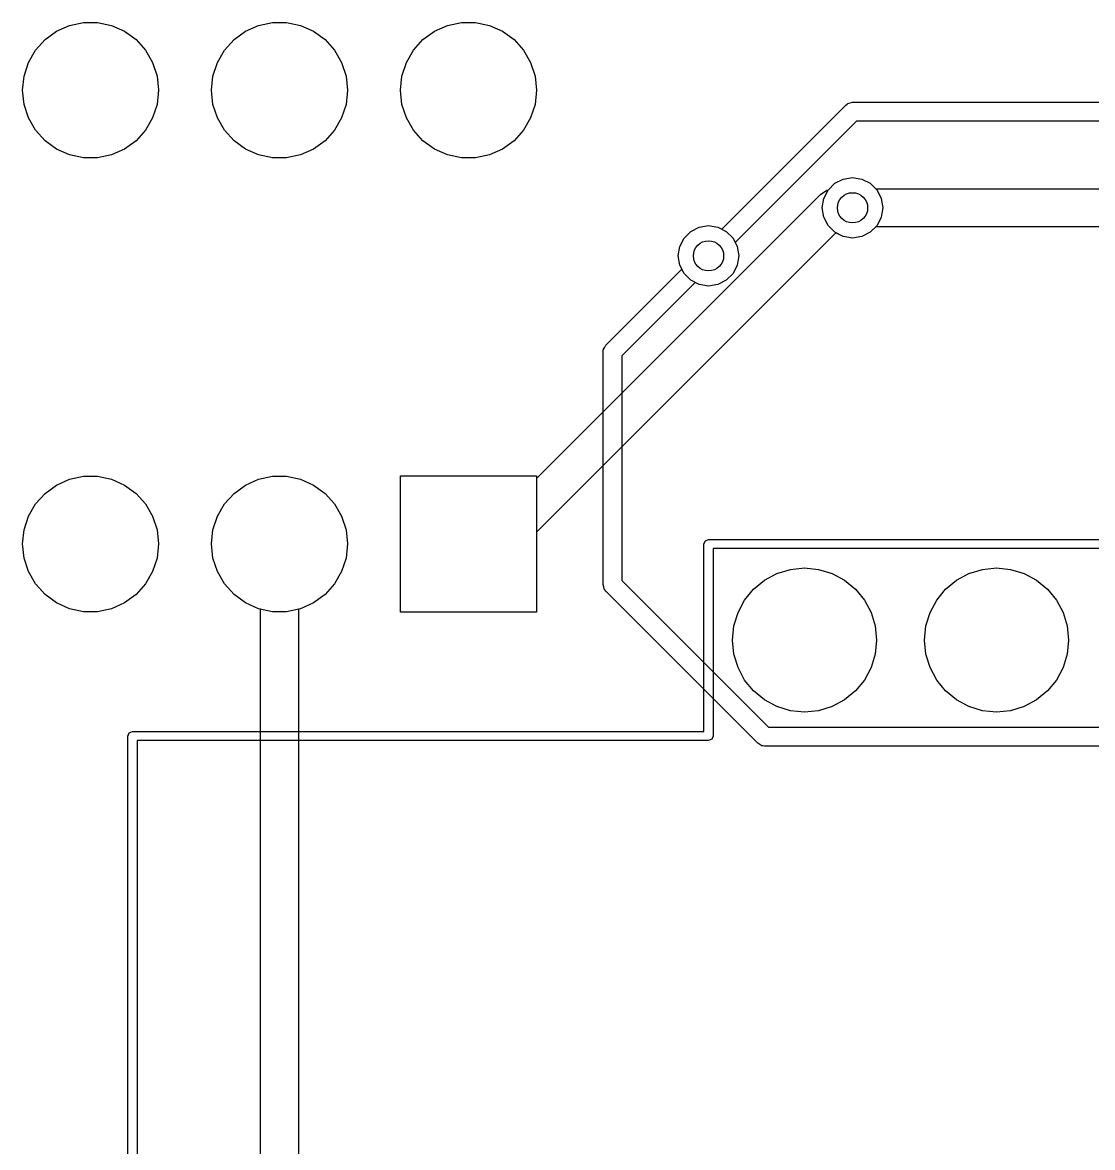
# Model space of a CAD drawing. Extents: x 105.8 to 166.7, y -105.6 to -53.9.
# Drawn here: x 107.77 to 121.92, y -87.99 to -73.11 of the extents above; entities that cross this region are included whole.
import ezdxf

# ---------------------------------------------------------------- set-up
doc = ezdxf.new("R2010")
doc.units = 0
doc.layers.add('BLACK', color=7, linetype='CONTINUOUS')

msp = doc.modelspace()

# ---------------------------------------------------------------- linework, layer by layer
at = {"layer": 'BLACK', "linetype": 'CONTINUOUS'}
for p, q in [((108.215, -73.2306), (108.387, -73.154)), ((108.215, -73.2306), (108.387, -73.154)), ((108.215, -73.2306), (108.387, -73.154)), ((108.215, -73.2306), (108.387, -73.154)), ((108.387, -73.154), (108.571, -73.1149)), ((108.387, -73.154), (108.571, -73.1149)), ((108.387, -73.154), (108.571, -73.1149)), ((108.387, -73.154), (108.571, -73.1149)), ((108.571, -73.1149), (108.759, -73.1149)), ((108.571, -73.1149), (108.759, -73.1149)), ((108.571, -73.1149), (108.759, -73.1149)), ((108.571, -73.1149), (108.759, -73.1149)), ((108.759, -73.1149), (108.943, -73.154)), ((108.759, -73.1149), (108.943, -73.154)), ((108.759, -73.1149), (108.943, -73.154)), ((108.759, -73.1149), (108.943, -73.154)), ((108.943, -73.154), (109.115, -73.2306)), ((108.943, -73.154), (109.115, -73.2306)), ((108.943, -73.154), (109.115, -73.2306)), ((108.943, -73.154), (109.115, -73.2306)), ((110.715, -73.2306), (110.887, -73.154)), ((110.715, -73.2306), (110.887, -73.154)), ((110.715, -73.2306), (110.887, -73.154)), ((110.715, -73.2306), (110.887, -73.154)), ((110.887, -73.154), (111.071, -73.1149)), ((110.887, -73.154), (111.071, -73.1149)), ((110.887, -73.154), (111.071, -73.1149)), ((110.887, -73.154), (111.071, -73.1149)), ((111.071, -73.1149), (111.259, -73.1149)), ((111.071, -73.1149), (111.259, -73.1149)), ((111.071, -73.1149), (111.259, -73.1149)), ((111.071, -73.1149), (111.259, -73.1149)), ((111.259, -73.1149), (111.443, -73.154)), ((111.259, -73.1149), (111.443, -73.154)), ((111.259, -73.1149), (111.443, -73.154)), ((111.259, -73.1149), (111.443, -73.154)), ((111.443, -73.154), (111.615, -73.2306)), ((111.443, -73.154), (111.615, -73.2306)), ((111.443, -73.154), (111.615, -73.2306)), ((111.443, -73.154), (111.615, -73.2306)), ((113.215, -73.2306), (113.387, -73.154)), ((113.215, -73.2306), (113.387, -73.154)), ((113.215, -73.2306), (113.387, -73.154)), ((113.215, -73.2306), (113.387, -73.154)), ((113.387, -73.154), (113.571, -73.1149)), ((113.387, -73.154), (113.571, -73.1149)), ((113.387, -73.154), (113.571, -73.1149)), ((113.387, -73.154), (113.571, -73.1149)), ((113.571, -73.1149), (113.759, -73.1149)), ((113.571, -73.1149), (113.759, -73.1149)), ((113.571, -73.1149), (113.759, -73.1149)), ((113.571, -73.1149), (113.759, -73.1149)), ((113.759, -73.1149), (113.943, -73.154)), ((113.759, -73.1149), (113.943, -73.154)), ((113.759, -73.1149), (113.943, -73.154)), ((113.759, -73.1149), (113.943, -73.154)), ((113.943, -73.154), (114.115, -73.2306)), ((113.943, -73.154), (114.115, -73.2306)), ((113.943, -73.154), (114.115, -73.2306)), ((113.943, -73.154), (114.115, -73.2306)), ((108.063, -73.3412), (108.215, -73.2306)), ((108.063, -73.3412), (108.215, -73.2306)), ((108.063, -73.3412), (108.215, -73.2306)), ((108.063, -73.3412), (108.215, -73.2306)), ((109.115, -73.2306), (109.267, -73.3412)), ((109.115, -73.2306), (109.267, -73.3412)), ((109.115, -73.2306), (109.267, -73.3412)), ((109.115, -73.2306), (109.267, -73.3412)), ((110.563, -73.3412), (110.715, -73.2306)), ((110.563, -73.3412), (110.715, -73.2306)), ((110.563, -73.3412), (110.715, -73.2306)), ((110.563, -73.3412), (110.715, -73.2306)), ((111.615, -73.2306), (111.767, -73.3412)), ((111.615, -73.2306), (111.767, -73.3412)), ((111.615, -73.2306), (111.767, -73.3412)), ((111.615, -73.2306), (111.767, -73.3412)), ((113.063, -73.3412), (113.215, -73.2306)), ((113.063, -73.3412), (113.215, -73.2306)), ((113.063, -73.3412), (113.215, -73.2306)), ((113.063, -73.3412), (113.215, -73.2306)), ((114.115, -73.2306), (114.267, -73.3412)), ((114.115, -73.2306), (114.267, -73.3412)), ((114.115, -73.2306), (114.267, -73.3412)), ((114.115, -73.2306), (114.267, -73.3412)), ((107.843, -73.6439), (107.937, -73.481)), ((107.843, -73.6439), (107.937, -73.481)), ((107.843, -73.6439), (107.937, -73.481)), ((107.843, -73.6439), (107.937, -73.481)), ((107.937, -73.481), (108.063, -73.3412)), ((107.937, -73.481), (108.063, -73.3412)), ((107.937, -73.481), (108.063, -73.3412)), ((107.937, -73.481), (108.063, -73.3412)), ((109.267, -73.3412), (109.393, -73.481)), ((109.267, -73.3412), (109.393, -73.481)), ((109.267, -73.3412), (109.393, -73.481)), ((109.267, -73.3412), (109.393, -73.481)), ((109.393, -73.481), (109.487, -73.6439)), ((109.393, -73.481), (109.487, -73.6439)), ((109.393, -73.481), (109.487, -73.6439)), ((109.393, -73.481), (109.487, -73.6439)), ((110.343, -73.6439), (110.437, -73.481)), ((110.343, -73.6439), (110.437, -73.481)), ((110.343, -73.6439), (110.437, -73.481)), ((110.343, -73.6439), (110.437, -73.481)), ((110.437, -73.481), (110.563, -73.3412)), ((110.437, -73.481), (110.563, -73.3412)), ((110.437, -73.481), (110.563, -73.3412)), ((110.437, -73.481), (110.563, -73.3412)), ((111.767, -73.3412), (111.893, -73.481)), ((111.767, -73.3412), (111.893, -73.481)), ((111.767, -73.3412), (111.893, -73.481)), ((111.767, -73.3412), (111.893, -73.481)), ((111.893, -73.481), (111.987, -73.6439)), ((111.893, -73.481), (111.987, -73.6439)), ((111.893, -73.481), (111.987, -73.6439)), ((111.893, -73.481), (111.987, -73.6439)), ((112.843, -73.6439), (112.937, -73.481)), ((112.843, -73.6439), (112.937, -73.481)), ((112.843, -73.6439), (112.937, -73.481)), ((112.843, -73.6439), (112.937, -73.481)), ((112.937, -73.481), (113.063, -73.3412)), ((112.937, -73.481), (113.063, -73.3412)), ((112.937, -73.481), (113.063, -73.3412)), ((112.937, -73.481), (113.063, -73.3412)), ((114.267, -73.3412), (114.393, -73.481)), ((114.267, -73.3412), (114.393, -73.481)), ((114.267, -73.3412), (114.393, -73.481)), ((114.267, -73.3412), (114.393, -73.481)), ((114.393, -73.481), (114.487, -73.6439)), ((114.393, -73.481), (114.487, -73.6439)), ((114.393, -73.481), (114.487, -73.6439)), ((114.393, -73.481), (114.487, -73.6439)), ((107.785, -73.8229), (107.843, -73.6439)), ((107.785, -73.8229), (107.843, -73.6439)), ((107.785, -73.8229), (107.843, -73.6439)), ((107.785, -73.8229), (107.843, -73.6439)), ((109.487, -73.6439), (109.545, -73.8229)), ((109.487, -73.6439), (109.545, -73.8229)), ((109.487, -73.6439), (109.545, -73.8229)), ((109.487, -73.6439), (109.545, -73.8229)), ((110.285, -73.8229), (110.343, -73.6439)), ((110.285, -73.8229), (110.343, -73.6439)), ((110.285, -73.8229), (110.343, -73.6439)), ((110.285, -73.8229), (110.343, -73.6439)), ((111.987, -73.6439), (112.045, -73.8229)), ((111.987, -73.6439), (112.045, -73.8229)), ((111.987, -73.6439), (112.045, -73.8229)), ((111.987, -73.6439), (112.045, -73.8229)), ((112.785, -73.8229), (112.843, -73.6439)), ((112.785, -73.8229), (112.843, -73.6439)), ((112.785, -73.8229), (112.843, -73.6439)), ((112.785, -73.8229), (112.843, -73.6439)), ((114.487, -73.6439), (114.545, -73.8229)), ((114.487, -73.6439), (114.545, -73.8229)), ((114.487, -73.6439), (114.545, -73.8229)), ((114.487, -73.6439), (114.545, -73.8229)), ((107.765, -74.01), (107.785, -73.8229)), ((107.765, -74.01), (107.785, -73.8229)), ((107.765, -74.01), (107.785, -73.8229)), ((107.765, -74.01), (107.785, -73.8229)), ((109.545, -73.8229), (109.565, -74.01)), ((109.545, -73.8229), (109.565, -74.01)), ((109.545, -73.8229), (109.565, -74.01)), ((109.545, -73.8229), (109.565, -74.01)), ((110.265, -74.01), (110.285, -73.8229)), ((110.265, -74.01), (110.285, -73.8229)), ((110.265, -74.01), (110.285, -73.8229)), ((110.265, -74.01), (110.285, -73.8229)), ((112.045, -73.8229), (112.065, -74.01)), ((112.045, -73.8229), (112.065, -74.01)), ((112.045, -73.8229), (112.065, -74.01)), ((112.045, -73.8229), (112.065, -74.01)), ((112.765, -74.01), (112.785, -73.8229)), ((112.765, -74.01), (112.785, -73.8229)), ((112.765, -74.01), (112.785, -73.8229)), ((112.765, -74.01), (112.785, -73.8229)), ((114.545, -73.8229), (114.565, -74.01)), ((114.545, -73.8229), (114.565, -74.01)), ((114.545, -73.8229), (114.565, -74.01)), ((114.545, -73.8229), (114.565, -74.01)), ((107.785, -74.1971), (107.765, -74.01)), ((107.785, -74.1971), (107.765, -74.01)), ((107.785, -74.1971), (107.765, -74.01)), ((107.785, -74.1971), (107.765, -74.01)), ((109.565, -74.01), (109.545, -74.1971)), ((109.565, -74.01), (109.545, -74.1971)), ((109.565, -74.01), (109.545, -74.1971)), ((109.565, -74.01), (109.545, -74.1971)), ((110.285, -74.1971), (110.265, -74.01)), ((110.285, -74.1971), (110.265, -74.01)), ((110.285, -74.1971), (110.265, -74.01)), ((110.285, -74.1971), (110.265, -74.01)), ((112.065, -74.01), (112.045, -74.1971)), ((112.065, -74.01), (112.045, -74.1971)), ((112.065, -74.01), (112.045, -74.1971)), ((112.065, -74.01), (112.045, -74.1971)), ((112.785, -74.1971), (112.765, -74.01)), ((112.785, -74.1971), (112.765, -74.01)), ((112.785, -74.1971), (112.765, -74.01)), ((112.785, -74.1971), (112.765, -74.01)), ((114.565, -74.01), (114.545, -74.1971)), ((114.565, -74.01), (114.545, -74.1971)), ((114.565, -74.01), (114.545, -74.1971)), ((114.565, -74.01), (114.545, -74.1971)), ((107.843, -74.3761), (107.785, -74.1971)), ((107.843, -74.3761), (107.785, -74.1971)), ((107.843, -74.3761), (107.785, -74.1971)), ((107.843, -74.3761), (107.785, -74.1971)), ((109.545, -74.1971), (109.487, -74.3761)), ((109.545, -74.1971), (109.487, -74.3761)), ((109.545, -74.1971), (109.487, -74.3761)), ((109.545, -74.1971), (109.487, -74.3761)), ((110.343, -74.3761), (110.285, -74.1971)), ((110.343, -74.3761), (110.285, -74.1971)), ((110.343, -74.3761), (110.285, -74.1971)), ((110.343, -74.3761), (110.285, -74.1971)), ((112.045, -74.1971), (111.987, -74.3761)), ((112.045, -74.1971), (111.987, -74.3761)), ((112.045, -74.1971), (111.987, -74.3761)), ((112.045, -74.1971), (111.987, -74.3761)), ((112.843, -74.3761), (112.785, -74.1971)), ((112.843, -74.3761), (112.785, -74.1971)), ((112.843, -74.3761), (112.785, -74.1971)), ((112.843, -74.3761), (112.785, -74.1971)), ((114.545, -74.1971), (114.487, -74.3761)), ((114.545, -74.1971), (114.487, -74.3761)), ((114.545, -74.1971), (114.487, -74.3761)), ((114.545, -74.1971), (114.487, -74.3761)), ((117.017, -75.8466), (118.657, -74.2066)), ((118.657, -74.2066), (118.674, -74.1932)), ((118.674, -74.1932), (118.677, -74.1898)), ((118.677, -74.1898), (118.68, -74.1891)), ((118.68, -74.1891), (118.685, -74.1853)), ((118.685, -74.1853), (118.715, -74.1787)), ((118.715, -74.1787), (118.745, -74.17)), ((118.745, -74.17), (124.408, -74.17)), ((107.937, -74.539), (107.843, -74.3761)), ((107.937, -74.539), (107.843, -74.3761)), ((107.937, -74.539), (107.843, -74.3761)), ((107.937, -74.539), (107.843, -74.3761)), ((109.487, -74.3761), (109.393, -74.539)), ((109.487, -74.3761), (109.393, -74.539)), ((109.487, -74.3761), (109.393, -74.539)), ((109.487, -74.3761), (109.393, -74.539)), ((110.437, -74.539), (110.343, -74.3761)), ((110.437, -74.539), (110.343, -74.3761)), ((110.437, -74.539), (110.343, -74.3761)), ((110.437, -74.539), (110.343, -74.3761)), ((111.987, -74.3761), (111.893, -74.539)), ((111.987, -74.3761), (111.893, -74.539)), ((111.987, -74.3761), (111.893, -74.539)), ((111.987, -74.3761), (111.893, -74.539)), ((112.937, -74.539), (112.843, -74.3761)), ((112.937, -74.539), (112.843, -74.3761)), ((112.937, -74.539), (112.843, -74.3761)), ((112.937, -74.539), (112.843, -74.3761)), ((114.487, -74.3761), (114.393, -74.539)), ((114.487, -74.3761), (114.393, -74.539)), ((114.487, -74.3761), (114.393, -74.539)), ((114.487, -74.3761), (114.393, -74.539)), ((118.797, -74.42), (117.193, -76.0234)), ((124.46, -74.42), (118.797, -74.42)), ((108.063, -74.6788), (107.937, -74.539)), ((108.063, -74.6788), (107.937, -74.539)), ((108.063, -74.6788), (107.937, -74.539)), ((108.063, -74.6788), (107.937, -74.539)), ((109.393, -74.539), (109.267, -74.6788)), ((109.393, -74.539), (109.267, -74.6788)), ((109.393, -74.539), (109.267, -74.6788)), ((109.393, -74.539), (109.267, -74.6788)), ((110.563, -74.6788), (110.437, -74.539)), ((110.563, -74.6788), (110.437, -74.539)), ((110.563, -74.6788), (110.437, -74.539)), ((110.563, -74.6788), (110.437, -74.539)), ((111.893, -74.539), (111.767, -74.6788)), ((111.893, -74.539), (111.767, -74.6788)), ((111.893, -74.539), (111.767, -74.6788)), ((111.893, -74.539), (111.767, -74.6788)), ((113.063, -74.6788), (112.937, -74.539)), ((113.063, -74.6788), (112.937, -74.539)), ((113.063, -74.6788), (112.937, -74.539)), ((113.063, -74.6788), (112.937, -74.539)), ((114.393, -74.539), (114.267, -74.6788)), ((114.393, -74.539), (114.267, -74.6788)), ((114.393, -74.539), (114.267, -74.6788)), ((114.393, -74.539), (114.267, -74.6788)), ((108.215, -74.7894), (108.063, -74.6788)), ((108.215, -74.7894), (108.063, -74.6788)), ((108.215, -74.7894), (108.063, -74.6788)), ((108.215, -74.7894), (108.063, -74.6788)), ((108.387, -74.866), (108.215, -74.7894)), ((108.387, -74.866), (108.215, -74.7894)), ((108.387, -74.866), (108.215, -74.7894)), ((108.387, -74.866), (108.215, -74.7894)), ((109.115, -74.7894), (108.943, -74.866)), ((109.115, -74.7894), (108.943, -74.866)), ((109.115, -74.7894), (108.943, -74.866)), ((109.115, -74.7894), (108.943, -74.866)), ((109.267, -74.6788), (109.115, -74.7894)), ((109.267, -74.6788), (109.115, -74.7894)), ((109.267, -74.6788), (109.115, -74.7894)), ((109.267, -74.6788), (109.115, -74.7894)), ((110.715, -74.7894), (110.563, -74.6788)), ((110.715, -74.7894), (110.563, -74.6788)), ((110.715, -74.7894), (110.563, -74.6788)), ((110.715, -74.7894), (110.563, -74.6788)), ((110.887, -74.866), (110.715, -74.7894)), ((110.887, -74.866), (110.715, -74.7894)), ((110.887, -74.866), (110.715, -74.7894)), ((110.887, -74.866), (110.715, -74.7894)), ((111.615, -74.7894), (111.443, -74.866)), ((111.615, -74.7894), (111.443, -74.866)), ((111.615, -74.7894), (111.443, -74.866)), ((111.615, -74.7894), (111.443, -74.866)), ((111.767, -74.6788), (111.615, -74.7894)), ((111.767, -74.6788), (111.615, -74.7894)), ((111.767, -74.6788), (111.615, -74.7894)), ((111.767, -74.6788), (111.615, -74.7894)), ((113.215, -74.7894), (113.063, -74.6788)), ((113.215, -74.7894), (113.063, -74.6788)), ((113.215, -74.7894), (113.063, -74.6788)), ((113.215, -74.7894), (113.063, -74.6788)), ((113.387, -74.866), (113.215, -74.7894)), ((113.387, -74.866), (113.215, -74.7894)), ((113.387, -74.866), (113.215, -74.7894)), ((113.387, -74.866), (113.215, -74.7894)), ((114.115, -74.7894), (113.943, -74.866)), ((114.115, -74.7894), (113.943, -74.866)), ((114.115, -74.7894), (113.943, -74.866)), ((114.115, -74.7894), (113.943, -74.866)), ((114.267, -74.6788), (114.115, -74.7894)), ((114.267, -74.6788), (114.115, -74.7894)), ((114.267, -74.6788), (114.115, -74.7894)), ((114.267, -74.6788), (114.115, -74.7894)), ((108.571, -74.9051), (108.387, -74.866)), ((108.571, -74.9051), (108.387, -74.866)), ((108.571, -74.9051), (108.387, -74.866)), ((108.571, -74.9051), (108.387, -74.866)), ((108.759, -74.9051), (108.571, -74.9051)), ((108.759, -74.9051), (108.571, -74.9051)), ((108.759, -74.9051), (108.571, -74.9051)), ((108.759, -74.9051), (108.571, -74.9051)), ((108.943, -74.866), (108.759, -74.9051)), ((108.943, -74.866), (108.759, -74.9051)), ((108.943, -74.866), (108.759, -74.9051)), ((108.943, -74.866), (108.759, -74.9051)), ((111.071, -74.9051), (110.887, -74.866)), ((111.071, -74.9051), (110.887, -74.866)), ((111.071, -74.9051), (110.887, -74.866)), ((111.071, -74.9051), (110.887, -74.866)), ((111.259, -74.9051), (111.071, -74.9051)), ((111.259, -74.9051), (111.071, -74.9051)), ((111.259, -74.9051), (111.071, -74.9051)), ((111.259, -74.9051), (111.071, -74.9051)), ((111.443, -74.866), (111.259, -74.9051)), ((111.443, -74.866), (111.259, -74.9051)), ((111.443, -74.866), (111.259, -74.9051)), ((111.443, -74.866), (111.259, -74.9051)), ((113.571, -74.9051), (113.387, -74.866)), ((113.571, -74.9051), (113.387, -74.866)), ((113.571, -74.9051), (113.387, -74.866)), ((113.571, -74.9051), (113.387, -74.866)), ((113.759, -74.9051), (113.571, -74.9051)), ((113.759, -74.9051), (113.571, -74.9051)), ((113.759, -74.9051), (113.571, -74.9051)), ((113.759, -74.9051), (113.571, -74.9051)), ((113.943, -74.866), (113.759, -74.9051)), ((113.943, -74.866), (113.759, -74.9051)), ((113.943, -74.866), (113.759, -74.9051)), ((113.943, -74.866), (113.759, -74.9051)), ((118.421, -75.3299), (118.51, -75.2414)), ((118.421, -75.3299), (118.51, -75.2414)), ((118.51, -75.2414), (118.621, -75.1846)), ((118.51, -75.2414), (118.621, -75.1846)), ((118.621, -75.1846), (118.745, -75.165)), ((118.621, -75.1846), (118.745, -75.165)), ((118.745, -75.165), (118.869, -75.1846)), ((118.745, -75.165), (118.869, -75.1846)), ((118.869, -75.1846), (118.98, -75.2414)), ((118.869, -75.1846), (118.98, -75.2414)), ((118.98, -75.2414), (119.054, -75.315)), ((118.98, -75.2414), (119.069, -75.3299)), ((114.565, -79.1461), (118.323, -75.3882)), ((118.323, -75.3882), (118.404, -75.334)), ((118.365, -75.4414), (118.421, -75.3299)), ((118.404, -75.334), (118.421, -75.3306)), ((118.421, -75.3306), (118.421, -75.3299)), ((119.054, -75.315), (131.771, -75.315)), ((119.069, -75.3299), (119.125, -75.4414)), ((118.345, -75.565), (118.365, -75.4414)), ((118.365, -75.6886), (118.345, -75.565)), ((119.125, -75.4414), (119.145, -75.565)), ((119.145, -75.565), (119.125, -75.6886)), ((118.421, -75.8001), (118.365, -75.6886)), ((119.125, -75.6886), (119.069, -75.8001)), ((116.605, -75.8764), (116.716, -75.8196)), ((116.605, -75.8764), (116.716, -75.8196)), ((116.716, -75.8196), (116.84, -75.8)), ((116.716, -75.8196), (116.84, -75.8)), ((116.84, -75.8), (116.964, -75.8196)), ((116.84, -75.8), (116.964, -75.8196)), ((116.964, -75.8196), (117.075, -75.8764)), ((116.964, -75.8196), (117.017, -75.8466)), ((118.51, -75.8886), (118.421, -75.8001)), ((119.069, -75.8001), (118.98, -75.8886)), ((119.054, -75.815), (118.98, -75.8886)), ((131.771, -75.815), (119.054, -75.815)), ((118.523, -75.8952), (114.565, -79.8532)), ((116.46, -76.0764), (116.516, -75.9649)), ((116.46, -76.0764), (116.516, -75.9649)), ((116.516, -75.9649), (116.605, -75.8764)), ((116.516, -75.9649), (116.605, -75.8764)), ((117.075, -75.8764), (117.164, -75.9649)), ((117.164, -75.9649), (117.22, -76.0764)), ((118.621, -75.9454), (118.51, -75.8886)), ((118.621, -75.9454), (118.523, -75.8952)), ((118.745, -75.965), (118.621, -75.9454)), ((118.745, -75.965), (118.621, -75.9454)), ((118.869, -75.9454), (118.745, -75.965)), ((118.869, -75.9454), (118.745, -75.965)), ((118.98, -75.8886), (118.869, -75.9454)), ((118.98, -75.8886), (118.869, -75.9454)), ((116.44, -76.2), (116.46, -76.0764)), ((116.44, -76.2), (116.46, -76.0764)), ((117.193, -76.0234), (117.22, -76.0764)), ((117.22, -76.0764), (117.24, -76.2)), ((117.22, -76.0764), (117.24, -76.2)), ((116.46, -76.3236), (116.44, -76.2)), ((116.46, -76.3236), (116.44, -76.2)), ((117.24, -76.2), (117.22, -76.3236)), ((117.24, -76.2), (117.22, -76.3236)), ((115.482, -77.3816), (116.487, -76.3766)), ((116.487, -76.3766), (116.46, -76.3236)), ((116.516, -76.4351), (116.46, -76.3236)), ((116.605, -76.5236), (116.516, -76.4351)), ((117.164, -76.4351), (117.075, -76.5236)), ((117.164, -76.4351), (117.075, -76.5236)), ((117.22, -76.3236), (117.164, -76.4351)), ((117.22, -76.3236), (117.164, -76.4351)), ((116.663, -76.5534), (115.695, -77.5218)), ((116.716, -76.5804), (116.605, -76.5236)), ((116.716, -76.5804), (116.663, -76.5534)), ((116.84, -76.6), (116.716, -76.5804)), ((116.84, -76.6), (116.716, -76.5804)), ((116.964, -76.5804), (116.84, -76.6)), ((116.964, -76.5804), (116.84, -76.6)), ((117.075, -76.5236), (116.964, -76.5804)), ((117.075, -76.5236), (116.964, -76.5804)), ((115.445, -77.47), (115.448, -77.4479)), ((115.445, -80.546), (115.445, -77.47)), ((115.448, -77.4434), (115.449, -77.441)), ((115.448, -77.4479), (115.448, -77.4434)), ((115.449, -77.441), (115.45, -77.4348)), ((115.45, -77.4348), (115.467, -77.4088)), ((115.467, -77.4088), (115.482, -77.3816)), ((115.695, -77.5218), (115.695, -80.4942)), ((108.387, -79.154), (108.571, -79.1149)), ((108.387, -79.154), (108.571, -79.1149)), ((108.387, -79.154), (108.571, -79.1149)), ((108.387, -79.154), (108.571, -79.1149)), ((108.571, -79.1149), (108.759, -79.1149)), ((108.571, -79.1149), (108.759, -79.1149)), ((108.571, -79.1149), (108.759, -79.1149)), ((108.571, -79.1149), (108.759, -79.1149)), ((108.759, -79.1149), (108.943, -79.154)), ((108.759, -79.1149), (108.943, -79.154)), ((108.759, -79.1149), (108.943, -79.154)), ((108.759, -79.1149), (108.943, -79.154)), ((110.887, -79.154), (111.071, -79.1149)), ((110.887, -79.154), (111.071, -79.1149)), ((110.887, -79.154), (111.071, -79.1149)), ((110.887, -79.154), (111.071, -79.1149)), ((111.071, -79.1149), (111.259, -79.1149)), ((111.071, -79.1149), (111.259, -79.1149)), ((111.071, -79.1149), (111.259, -79.1149)), ((111.071, -79.1149), (111.259, -79.1149)), ((111.259, -79.1149), (111.443, -79.154)), ((111.259, -79.1149), (111.443, -79.154)), ((111.259, -79.1149), (111.443, -79.154)), ((111.259, -79.1149), (111.443, -79.154)), ((112.765, -80.91), (112.765, -79.11)), ((112.765, -79.11), (114.565, -79.11)), ((112.765, -80.91), (112.765, -79.11)), ((112.765, -79.11), (114.565, -79.11)), ((112.765, -80.91), (112.765, -79.11)), ((112.765, -79.11), (114.565, -79.11)), ((112.765, -80.91), (112.765, -79.11)), ((112.765, -79.11), (114.565, -79.11)), ((114.565, -79.11), (114.565, -80.91)), ((114.565, -79.11), (114.565, -79.1461)), ((114.565, -79.11), (114.565, -80.91)), ((114.565, -79.11), (114.565, -80.91)), ((108.063, -79.3412), (108.215, -79.2306)), ((108.063, -79.3412), (108.215, -79.2306)), ((108.063, -79.3412), (108.215, -79.2306)), ((108.063, -79.3412), (108.215, -79.2306)), ((108.215, -79.2306), (108.387, -79.154)), ((108.215, -79.2306), (108.387, -79.154)), ((108.215, -79.2306), (108.387, -79.154)), ((108.215, -79.2306), (108.387, -79.154)), ((108.943, -79.154), (109.115, -79.2306)), ((108.943, -79.154), (109.115, -79.2306)), ((108.943, -79.154), (109.115, -79.2306)), ((108.943, -79.154), (109.115, -79.2306)), ((109.115, -79.2306), (109.267, -79.3412)), ((109.115, -79.2306), (109.267, -79.3412)), ((109.115, -79.2306), (109.267, -79.3412)), ((109.115, -79.2306), (109.267, -79.3412)), ((110.563, -79.3412), (110.715, -79.2306)), ((110.563, -79.3412), (110.715, -79.2306)), ((110.563, -79.3412), (110.715, -79.2306)), ((110.563, -79.3412), (110.715, -79.2306)), ((110.715, -79.2306), (110.887, -79.154)), ((110.715, -79.2306), (110.887, -79.154)), ((110.715, -79.2306), (110.887, -79.154)), ((110.715, -79.2306), (110.887, -79.154)), ((111.443, -79.154), (111.615, -79.2306)), ((111.443, -79.154), (111.615, -79.2306)), ((111.443, -79.154), (111.615, -79.2306)), ((111.443, -79.154), (111.615, -79.2306)), ((111.615, -79.2306), (111.767, -79.3412)), ((111.615, -79.2306), (111.767, -79.3412)), ((111.615, -79.2306), (111.767, -79.3412)), ((111.615, -79.2306), (111.767, -79.3412)), ((107.937, -79.481), (108.063, -79.3412)), ((107.937, -79.481), (108.063, -79.3412)), ((107.937, -79.481), (108.063, -79.3412)), ((107.937, -79.481), (108.063, -79.3412)), ((109.267, -79.3412), (109.393, -79.481)), ((109.267, -79.3412), (109.393, -79.481)), ((109.267, -79.3412), (109.393, -79.481)), ((109.267, -79.3412), (109.393, -79.481)), ((110.437, -79.481), (110.563, -79.3412)), ((110.437, -79.481), (110.563, -79.3412)), ((110.437, -79.481), (110.563, -79.3412)), ((110.437, -79.481), (110.563, -79.3412)), ((111.767, -79.3412), (111.893, -79.481)), ((111.767, -79.3412), (111.893, -79.481)), ((111.767, -79.3412), (111.893, -79.481)), ((111.767, -79.3412), (111.893, -79.481)), ((107.843, -79.6439), (107.937, -79.481)), ((107.843, -79.6439), (107.937, -79.481)), ((107.843, -79.6439), (107.937, -79.481)), ((107.843, -79.6439), (107.937, -79.481)), ((109.393, -79.481), (109.487, -79.6439)), ((109.393, -79.481), (109.487, -79.6439)), ((109.393, -79.481), (109.487, -79.6439)), ((109.393, -79.481), (109.487, -79.6439)), ((110.343, -79.6439), (110.437, -79.481)), ((110.343, -79.6439), (110.437, -79.481)), ((110.343, -79.6439), (110.437, -79.481)), ((110.343, -79.6439), (110.437, -79.481)), ((111.893, -79.481), (111.987, -79.6439)), ((111.893, -79.481), (111.987, -79.6439)), ((111.893, -79.481), (111.987, -79.6439)), ((111.893, -79.481), (111.987, -79.6439)), ((107.785, -79.8229), (107.843, -79.6439)), ((107.785, -79.8229), (107.843, -79.6439)), ((107.785, -79.8229), (107.843, -79.6439)), ((107.785, -79.8229), (107.843, -79.6439)), ((109.487, -79.6439), (109.545, -79.8229)), ((109.487, -79.6439), (109.545, -79.8229)), ((109.487, -79.6439), (109.545, -79.8229)), ((109.487, -79.6439), (109.545, -79.8229)), ((110.285, -79.8229), (110.343, -79.6439)), ((110.285, -79.8229), (110.343, -79.6439)), ((110.285, -79.8229), (110.343, -79.6439)), ((110.285, -79.8229), (110.343, -79.6439)), ((111.987, -79.6439), (112.045, -79.8229)), ((111.987, -79.6439), (112.045, -79.8229)), ((111.987, -79.6439), (112.045, -79.8229)), ((111.987, -79.6439), (112.045, -79.8229)), ((107.765, -80.01), (107.785, -79.8229)), ((107.765, -80.01), (107.785, -79.8229)), ((107.765, -80.01), (107.785, -79.8229)), ((107.765, -80.01), (107.785, -79.8229)), ((109.545, -79.8229), (109.565, -80.01)), ((109.545, -79.8229), (109.565, -80.01)), ((109.545, -79.8229), (109.565, -80.01)), ((109.545, -79.8229), (109.565, -80.01)), ((110.265, -80.01), (110.285, -79.8229)), ((110.265, -80.01), (110.285, -79.8229)), ((110.265, -80.01), (110.285, -79.8229)), ((110.265, -80.01), (110.285, -79.8229)), ((112.045, -79.8229), (112.065, -80.01)), ((112.045, -79.8229), (112.065, -80.01)), ((112.045, -79.8229), (112.065, -80.01)), ((112.045, -79.8229), (112.065, -80.01)), ((114.565, -79.8532), (114.565, -80.91)), ((107.785, -80.1971), (107.765, -80.01)), ((107.785, -80.1971), (107.765, -80.01)), ((107.785, -80.1971), (107.765, -80.01)), ((107.785, -80.1971), (107.765, -80.01)), ((109.565, -80.01), (109.545, -80.1971)), ((109.565, -80.01), (109.545, -80.1971)), ((109.565, -80.01), (109.545, -80.1971)), ((109.565, -80.01), (109.545, -80.1971)), ((110.285, -80.1971), (110.265, -80.01)), ((110.285, -80.1971), (110.265, -80.01)), ((110.285, -80.1971), (110.265, -80.01)), ((110.285, -80.1971), (110.265, -80.01)), ((112.065, -80.01), (112.045, -80.1971)), ((112.065, -80.01), (112.045, -80.1971)), ((112.065, -80.01), (112.045, -80.1971)), ((112.065, -80.01), (112.045, -80.1971)), ((116.78, -80.01), (116.798, -79.9676)), ((116.78, -82.49), (116.78, -80.01)), ((116.798, -79.9676), (116.84, -79.95)), ((116.84, -79.95), (137.16, -79.95)), ((116.9, -80.07), (116.9, -82.55)), ((137.1, -80.07), (116.9, -80.07)), ((107.843, -80.3761), (107.785, -80.1971)), ((107.843, -80.3761), (107.785, -80.1971)), ((107.843, -80.3761), (107.785, -80.1971)), ((107.843, -80.3761), (107.785, -80.1971)), ((109.545, -80.1971), (109.487, -80.3761)), ((109.545, -80.1971), (109.487, -80.3761)), ((109.545, -80.1971), (109.487, -80.3761)), ((109.545, -80.1971), (109.487, -80.3761)), ((110.343, -80.3761), (110.285, -80.1971)), ((110.343, -80.3761), (110.285, -80.1971)), ((110.343, -80.3761), (110.285, -80.1971)), ((110.343, -80.3761), (110.285, -80.1971)), ((112.045, -80.1971), (111.987, -80.3761)), ((112.045, -80.1971), (111.987, -80.3761)), ((112.045, -80.1971), (111.987, -80.3761)), ((112.045, -80.1971), (111.987, -80.3761)), ((107.937, -80.539), (107.843, -80.3761)), ((107.937, -80.539), (107.843, -80.3761)), ((107.937, -80.539), (107.843, -80.3761)), ((107.937, -80.539), (107.843, -80.3761)), ((109.487, -80.3761), (109.393, -80.539)), ((109.487, -80.3761), (109.393, -80.539)), ((109.487, -80.3761), (109.393, -80.539)), ((109.487, -80.3761), (109.393, -80.539)), ((110.437, -80.539), (110.343, -80.3761)), ((110.437, -80.539), (110.343, -80.3761)), ((110.437, -80.539), (110.343, -80.3761)), ((110.437, -80.539), (110.343, -80.3761)), ((111.987, -80.3761), (111.893, -80.539)), ((111.987, -80.3761), (111.893, -80.539)), ((111.987, -80.3761), (111.893, -80.539)), ((111.987, -80.3761), (111.893, -80.539)), ((117.581, -80.488), (117.745, -80.4)), ((117.581, -80.488), (117.745, -80.4)), ((117.581, -80.488), (117.745, -80.4)), ((117.581, -80.488), (117.745, -80.4)), ((117.745, -80.4), (117.924, -80.3458)), ((117.745, -80.4), (117.924, -80.3458)), ((117.745, -80.4), (117.924, -80.3458)), ((117.745, -80.4), (117.924, -80.3458)), ((117.924, -80.3458), (118.11, -80.3275)), ((117.924, -80.3458), (118.11, -80.3275)), ((117.924, -80.3458), (118.11, -80.3275)), ((117.924, -80.3458), (118.11, -80.3275)), ((118.11, -80.3275), (118.296, -80.3458)), ((118.11, -80.3275), (118.296, -80.3458)), ((118.11, -80.3275), (118.296, -80.3458)), ((118.11, -80.3275), (118.296, -80.3458)), ((118.296, -80.3458), (118.475, -80.4)), ((118.296, -80.3458), (118.475, -80.4)), ((118.296, -80.3458), (118.475, -80.4)), ((118.296, -80.3458), (118.475, -80.4)), ((118.475, -80.4), (118.639, -80.488)), ((118.475, -80.4), (118.639, -80.488)), ((118.475, -80.4), (118.639, -80.488)), ((118.475, -80.4), (118.639, -80.488)), ((120.121, -80.488), (120.285, -80.4)), ((120.121, -80.488), (120.285, -80.4)), ((120.121, -80.488), (120.285, -80.4)), ((120.121, -80.488), (120.285, -80.4)), ((120.285, -80.4), (120.464, -80.3458)), ((120.285, -80.4), (120.464, -80.3458)), ((120.285, -80.4), (120.464, -80.3458)), ((120.285, -80.4), (120.464, -80.3458)), ((120.464, -80.3458), (120.65, -80.3275)), ((120.464, -80.3458), (120.65, -80.3275)), ((120.464, -80.3458), (120.65, -80.3275)), ((120.464, -80.3458), (120.65, -80.3275)), ((120.65, -80.3275), (120.836, -80.3458)), ((120.65, -80.3275), (120.836, -80.3458)), ((120.65, -80.3275), (120.836, -80.3458)), ((120.65, -80.3275), (120.836, -80.3458)), ((120.836, -80.3458), (121.015, -80.4)), ((120.836, -80.3458), (121.015, -80.4)), ((120.836, -80.3458), (121.015, -80.4)), ((120.836, -80.3458), (121.015, -80.4)), ((121.015, -80.4), (121.179, -80.488)), ((121.015, -80.4), (121.179, -80.488)), ((121.015, -80.4), (121.179, -80.488)), ((121.015, -80.4), (121.179, -80.488)), ((108.063, -80.6788), (107.937, -80.539)), ((108.063, -80.6788), (107.937, -80.539)), ((108.063, -80.6788), (107.937, -80.539)), ((108.063, -80.6788), (107.937, -80.539)), ((109.393, -80.539), (109.267, -80.6788)), ((109.393, -80.539), (109.267, -80.6788)), ((109.393, -80.539), (109.267, -80.6788)), ((109.393, -80.539), (109.267, -80.6788)), ((110.563, -80.6788), (110.437, -80.539)), ((110.563, -80.6788), (110.437, -80.539)), ((110.563, -80.6788), (110.437, -80.539)), ((110.563, -80.6788), (110.437, -80.539)), ((111.893, -80.539), (111.767, -80.6788)), ((111.893, -80.539), (111.767, -80.6788)), ((111.893, -80.539), (111.767, -80.6788)), ((111.893, -80.539), (111.767, -80.6788)), ((115.454, -80.5756), (115.445, -80.546)), ((115.46, -80.6059), (115.454, -80.5756)), ((115.464, -80.6109), (115.46, -80.6059)), ((115.465, -80.6135), (115.464, -80.6109)), ((115.468, -80.6165), (115.465, -80.6135)), ((115.482, -80.6344), (115.468, -80.6165)), ((115.695, -80.4942), (117.633, -82.432)), ((117.318, -80.7508), (117.436, -80.6065)), ((117.318, -80.7508), (117.436, -80.6065)), ((117.318, -80.7508), (117.436, -80.6065)), ((117.318, -80.7508), (117.436, -80.6065)), ((117.436, -80.6065), (117.581, -80.488)), ((117.436, -80.6065), (117.581, -80.488)), ((117.436, -80.6065), (117.581, -80.488)), ((117.436, -80.6065), (117.581, -80.488)), ((118.639, -80.488), (118.784, -80.6065)), ((118.639, -80.488), (118.784, -80.6065)), ((118.639, -80.488), (118.784, -80.6065)), ((118.639, -80.488), (118.784, -80.6065)), ((118.784, -80.6065), (118.902, -80.7508)), ((118.784, -80.6065), (118.902, -80.7508)), ((118.784, -80.6065), (118.902, -80.7508)), ((118.784, -80.6065), (118.902, -80.7508)), ((119.858, -80.7508), (119.976, -80.6065)), ((119.858, -80.7508), (119.976, -80.6065)), ((119.858, -80.7508), (119.976, -80.6065)), ((119.858, -80.7508), (119.976, -80.6065)), ((119.976, -80.6065), (120.121, -80.488)), ((119.976, -80.6065), (120.121, -80.488)), ((119.976, -80.6065), (120.121, -80.488)), ((119.976, -80.6065), (120.121, -80.488)), ((121.179, -80.488), (121.324, -80.6065)), ((121.179, -80.488), (121.324, -80.6065)), ((121.179, -80.488), (121.324, -80.6065)), ((121.179, -80.488), (121.324, -80.6065)), ((121.324, -80.6065), (121.442, -80.7508)), ((121.324, -80.6065), (121.442, -80.7508)), ((121.324, -80.6065), (121.442, -80.7508)), ((121.324, -80.6065), (121.442, -80.7508)), ((108.215, -80.7894), (108.063, -80.6788)), ((108.215, -80.7894), (108.063, -80.6788)), ((108.215, -80.7894), (108.063, -80.6788)), ((108.215, -80.7894), (108.063, -80.6788)), ((109.267, -80.6788), (109.115, -80.7894)), ((109.267, -80.6788), (109.115, -80.7894)), ((109.267, -80.6788), (109.115, -80.7894)), ((109.267, -80.6788), (109.115, -80.7894)), ((110.715, -80.7894), (110.563, -80.6788)), ((110.715, -80.7894), (110.563, -80.6788)), ((110.715, -80.7894), (110.563, -80.6788)), ((110.715, -80.7894), (110.563, -80.6788)), ((111.767, -80.6788), (111.615, -80.7894)), ((111.767, -80.6788), (111.615, -80.7894)), ((111.767, -80.6788), (111.615, -80.7894)), ((111.767, -80.6788), (111.615, -80.7894)), ((117.493, -82.6454), (115.482, -80.6344)), ((117.23, -80.9155), (117.318, -80.7508)), ((117.23, -80.9155), (117.318, -80.7508)), ((117.23, -80.9155), (117.318, -80.7508)), ((117.23, -80.9155), (117.318, -80.7508)), ((118.902, -80.7508), (118.99, -80.9155)), ((118.902, -80.7508), (118.99, -80.9155)), ((118.902, -80.7508), (118.99, -80.9155)), ((118.902, -80.7508), (118.99, -80.9155)), ((119.77, -80.9155), (119.858, -80.7508)), ((119.77, -80.9155), (119.858, -80.7508)), ((119.77, -80.9155), (119.858, -80.7508)), ((119.77, -80.9155), (119.858, -80.7508)), ((121.442, -80.7508), (121.53, -80.9155)), ((121.442, -80.7508), (121.53, -80.9155)), ((121.442, -80.7508), (121.53, -80.9155)), ((121.442, -80.7508), (121.53, -80.9155)), ((108.387, -80.866), (108.215, -80.7894)), ((108.387, -80.866), (108.215, -80.7894)), ((108.387, -80.866), (108.215, -80.7894)), ((108.387, -80.866), (108.215, -80.7894)), ((108.571, -80.9051), (108.387, -80.866)), ((108.571, -80.9051), (108.387, -80.866)), ((108.571, -80.9051), (108.387, -80.866)), ((108.571, -80.9051), (108.387, -80.866)), ((108.759, -80.9051), (108.571, -80.9051)), ((108.759, -80.9051), (108.571, -80.9051)), ((108.759, -80.9051), (108.571, -80.9051)), ((108.759, -80.9051), (108.571, -80.9051)), ((108.943, -80.866), (108.759, -80.9051)), ((108.943, -80.866), (108.759, -80.9051)), ((108.943, -80.866), (108.759, -80.9051)), ((108.943, -80.866), (108.759, -80.9051)), ((109.115, -80.7894), (108.943, -80.866)), ((109.115, -80.7894), (108.943, -80.866)), ((109.115, -80.7894), (108.943, -80.866)), ((109.115, -80.7894), (108.943, -80.866)), ((110.887, -80.866), (110.715, -80.7894)), ((110.887, -80.866), (110.715, -80.7894)), ((110.887, -80.866), (110.715, -80.7894)), ((110.887, -80.866), (110.715, -80.7894)), ((110.915, -80.8719), (110.887, -80.866)), ((111.071, -80.9051), (110.887, -80.866)), ((111.071, -80.9051), (110.887, -80.866)), ((111.071, -80.9051), (110.887, -80.866)), ((110.915, -97.195), (110.915, -80.8719)), ((111.259, -80.9051), (111.071, -80.9051)), ((111.259, -80.9051), (111.071, -80.9051)), ((111.259, -80.9051), (111.071, -80.9051)), ((111.443, -80.866), (111.259, -80.9051)), ((111.443, -80.866), (111.259, -80.9051)), ((111.443, -80.866), (111.259, -80.9051)), ((111.443, -80.866), (111.415, -80.8719)), ((111.415, -80.8719), (111.415, -97.0914)), ((111.615, -80.7894), (111.443, -80.866)), ((111.615, -80.7894), (111.443, -80.866)), ((111.615, -80.7894), (111.443, -80.866)), ((111.615, -80.7894), (111.443, -80.866)), ((114.565, -80.91), (112.765, -80.91)), ((114.565, -80.91), (112.765, -80.91)), ((114.565, -80.91), (112.765, -80.91)), ((114.565, -80.91), (112.765, -80.91)), ((117.176, -81.0942), (117.23, -80.9155)), ((117.176, -81.0942), (117.23, -80.9155)), ((117.176, -81.0942), (117.23, -80.9155)), ((117.176, -81.0942), (117.23, -80.9155)), ((118.99, -80.9155), (119.044, -81.0942)), ((118.99, -80.9155), (119.044, -81.0942)), ((118.99, -80.9155), (119.044, -81.0942)), ((118.99, -80.9155), (119.044, -81.0942)), ((119.716, -81.0942), (119.77, -80.9155)), ((119.716, -81.0942), (119.77, -80.9155)), ((119.716, -81.0942), (119.77, -80.9155)), ((119.716, -81.0942), (119.77, -80.9155)), ((121.53, -80.9155), (121.584, -81.0942)), ((121.53, -80.9155), (121.584, -81.0942)), ((121.53, -80.9155), (121.584, -81.0942)), ((121.53, -80.9155), (121.584, -81.0942)), ((117.157, -81.28), (117.176, -81.0942)), ((117.157, -81.28), (117.176, -81.0942)), ((117.157, -81.28), (117.176, -81.0942)), ((117.157, -81.28), (117.176, -81.0942)), ((119.044, -81.0942), (119.062, -81.28)), ((119.044, -81.0942), (119.062, -81.28)), ((119.044, -81.0942), (119.062, -81.28)), ((119.044, -81.0942), (119.062, -81.28)), ((119.697, -81.28), (119.716, -81.0942)), ((119.697, -81.28), (119.716, -81.0942)), ((119.697, -81.28), (119.716, -81.0942)), ((119.697, -81.28), (119.716, -81.0942)), ((121.584, -81.0942), (121.602, -81.28)), ((121.584, -81.0942), (121.602, -81.28)), ((121.584, -81.0942), (121.602, -81.28)), ((121.584, -81.0942), (121.602, -81.28)), ((117.176, -81.4658), (117.157, -81.28)), ((117.176, -81.4658), (117.157, -81.28)), ((117.176, -81.4658), (117.157, -81.28)), ((117.176, -81.4658), (117.157, -81.28)), ((119.062, -81.28), (119.044, -81.4658)), ((119.062, -81.28), (119.044, -81.4658)), ((119.062, -81.28), (119.044, -81.4658)), ((119.062, -81.28), (119.044, -81.4658)), ((119.716, -81.4658), (119.697, -81.28)), ((119.716, -81.4658), (119.697, -81.28)), ((119.716, -81.4658), (119.697, -81.28)), ((119.716, -81.4658), (119.697, -81.28)), ((121.602, -81.28), (121.584, -81.4658)), ((121.602, -81.28), (121.584, -81.4658)), ((121.602, -81.28), (121.584, -81.4658)), ((121.602, -81.28), (121.584, -81.4658)), ((117.23, -81.6445), (117.176, -81.4658)), ((117.23, -81.6445), (117.176, -81.4658)), ((117.23, -81.6445), (117.176, -81.4658)), ((117.23, -81.6445), (117.176, -81.4658)), ((119.044, -81.4658), (118.99, -81.6445)), ((119.044, -81.4658), (118.99, -81.6445)), ((119.044, -81.4658), (118.99, -81.6445)), ((119.044, -81.4658), (118.99, -81.6445)), ((119.77, -81.6445), (119.716, -81.4658)), ((119.77, -81.6445), (119.716, -81.4658)), ((119.77, -81.6445), (119.716, -81.4658)), ((119.77, -81.6445), (119.716, -81.4658)), ((121.584, -81.4658), (121.53, -81.6445)), ((121.584, -81.4658), (121.53, -81.6445)), ((121.584, -81.4658), (121.53, -81.6445)), ((121.584, -81.4658), (121.53, -81.6445)), ((117.318, -81.8092), (117.23, -81.6445)), ((117.318, -81.8092), (117.23, -81.6445)), ((117.318, -81.8092), (117.23, -81.6445)), ((117.318, -81.8092), (117.23, -81.6445)), ((118.99, -81.6445), (118.902, -81.8092)), ((118.99, -81.6445), (118.902, -81.8092)), ((118.99, -81.6445), (118.902, -81.8092)), ((118.99, -81.6445), (118.902, -81.8092)), ((119.858, -81.8092), (119.77, -81.6445)), ((119.858, -81.8092), (119.77, -81.6445)), ((119.858, -81.8092), (119.77, -81.6445)), ((119.858, -81.8092), (119.77, -81.6445)), ((121.53, -81.6445), (121.442, -81.8092)), ((121.53, -81.6445), (121.442, -81.8092)), ((121.53, -81.6445), (121.442, -81.8092)), ((121.53, -81.6445), (121.442, -81.8092)), ((117.436, -81.9535), (117.318, -81.8092)), ((117.436, -81.9535), (117.318, -81.8092)), ((117.436, -81.9535), (117.318, -81.8092)), ((117.436, -81.9535), (117.318, -81.8092)), ((118.902, -81.8092), (118.784, -81.9535)), ((118.902, -81.8092), (118.784, -81.9535)), ((118.902, -81.8092), (118.784, -81.9535)), ((118.902, -81.8092), (118.784, -81.9535)), ((119.976, -81.9535), (119.858, -81.8092)), ((119.976, -81.9535), (119.858, -81.8092)), ((119.976, -81.9535), (119.858, -81.8092)), ((119.976, -81.9535), (119.858, -81.8092)), ((121.442, -81.8092), (121.324, -81.9535)), ((121.442, -81.8092), (121.324, -81.9535)), ((121.442, -81.8092), (121.324, -81.9535)), ((121.442, -81.8092), (121.324, -81.9535)), ((117.581, -82.072), (117.436, -81.9535)), ((117.581, -82.072), (117.436, -81.9535)), ((117.581, -82.072), (117.436, -81.9535)), ((117.581, -82.072), (117.436, -81.9535)), ((118.784, -81.9535), (118.639, -82.072)), ((118.784, -81.9535), (118.639, -82.072)), ((118.784, -81.9535), (118.639, -82.072)), ((118.784, -81.9535), (118.639, -82.072)), ((120.121, -82.072), (119.976, -81.9535)), ((120.121, -82.072), (119.976, -81.9535)), ((120.121, -82.072), (119.976, -81.9535)), ((120.121, -82.072), (119.976, -81.9535)), ((121.324, -81.9535), (121.179, -82.072)), ((121.324, -81.9535), (121.179, -82.072)), ((121.324, -81.9535), (121.179, -82.072)), ((121.324, -81.9535), (121.179, -82.072)), ((117.745, -82.16), (117.581, -82.072)), ((117.745, -82.16), (117.581, -82.072)), ((117.745, -82.16), (117.581, -82.072)), ((117.745, -82.16), (117.581, -82.072)), ((118.639, -82.072), (118.475, -82.16)), ((118.639, -82.072), (118.475, -82.16)), ((118.639, -82.072), (118.475, -82.16)), ((118.639, -82.072), (118.475, -82.16)), ((120.285, -82.16), (120.121, -82.072)), ((120.285, -82.16), (120.121, -82.072)), ((120.285, -82.16), (120.121, -82.072)), ((120.285, -82.16), (120.121, -82.072)), ((121.179, -82.072), (121.015, -82.16)), ((121.179, -82.072), (121.015, -82.16)), ((121.179, -82.072), (121.015, -82.16)), ((121.179, -82.072), (121.015, -82.16)), ((117.924, -82.2142), (117.745, -82.16)), ((117.924, -82.2142), (117.745, -82.16)), ((117.924, -82.2142), (117.745, -82.16)), ((117.924, -82.2142), (117.745, -82.16)), ((118.11, -82.2325), (117.924, -82.2142)), ((118.11, -82.2325), (117.924, -82.2142)), ((118.11, -82.2325), (117.924, -82.2142)), ((118.11, -82.2325), (117.924, -82.2142)), ((118.296, -82.2142), (118.11, -82.2325)), ((118.296, -82.2142), (118.11, -82.2325)), ((118.296, -82.2142), (118.11, -82.2325)), ((118.296, -82.2142), (118.11, -82.2325)), ((118.475, -82.16), (118.296, -82.2142)), ((118.475, -82.16), (118.296, -82.2142)), ((118.475, -82.16), (118.296, -82.2142)), ((118.475, -82.16), (118.296, -82.2142)), ((120.464, -82.2142), (120.285, -82.16)), ((120.464, -82.2142), (120.285, -82.16)), ((120.464, -82.2142), (120.285, -82.16)), ((120.464, -82.2142), (120.285, -82.16)), ((120.65, -82.2325), (120.464, -82.2142)), ((120.65, -82.2325), (120.464, -82.2142)), ((120.65, -82.2325), (120.464, -82.2142)), ((120.65, -82.2325), (120.464, -82.2142)), ((120.836, -82.2142), (120.65, -82.2325)), ((120.836, -82.2142), (120.65, -82.2325)), ((120.836, -82.2142), (120.65, -82.2325)), ((120.836, -82.2142), (120.65, -82.2325)), ((121.015, -82.16), (120.836, -82.2142)), ((121.015, -82.16), (120.836, -82.2142)), ((121.015, -82.16), (120.836, -82.2142)), ((121.015, -82.16), (120.836, -82.2142)), ((109.16, -82.55), (109.178, -82.5076)), ((109.16, -105.41), (109.16, -82.55)), ((109.178, -82.5076), (109.22, -82.49)), ((109.22, -82.49), (116.78, -82.49)), ((116.9, -82.55), (116.882, -82.5924)), ((117.633, -82.432), (123.702, -82.432)), ((116.84, -82.61), (109.28, -82.61)), ((109.28, -82.61), (109.28, -105.35)), ((116.882, -82.5924), (116.84, -82.61)), ((117.52, -82.6602), (117.493, -82.6454)), ((117.546, -82.6769), (117.52, -82.6602)), ((117.552, -82.6778), (117.546, -82.6769)), ((117.554, -82.6792), (117.552, -82.6778)), ((117.559, -82.6788), (117.554, -82.6792)), ((117.581, -82.682), (117.559, -82.6788)), ((123.719, -82.682), (117.581, -82.682))]:
    msp.add_line(p, q, dxfattribs=at)
at = {"layer": 'BLACK'}
for centre in [(118.745, -75.565), (118.745, -75.565), (116.84, -76.2), (116.84, -76.2)]:
    msp.add_circle(centre, 0.2, dxfattribs=at)

doc.saveas('drawing.dxf')
